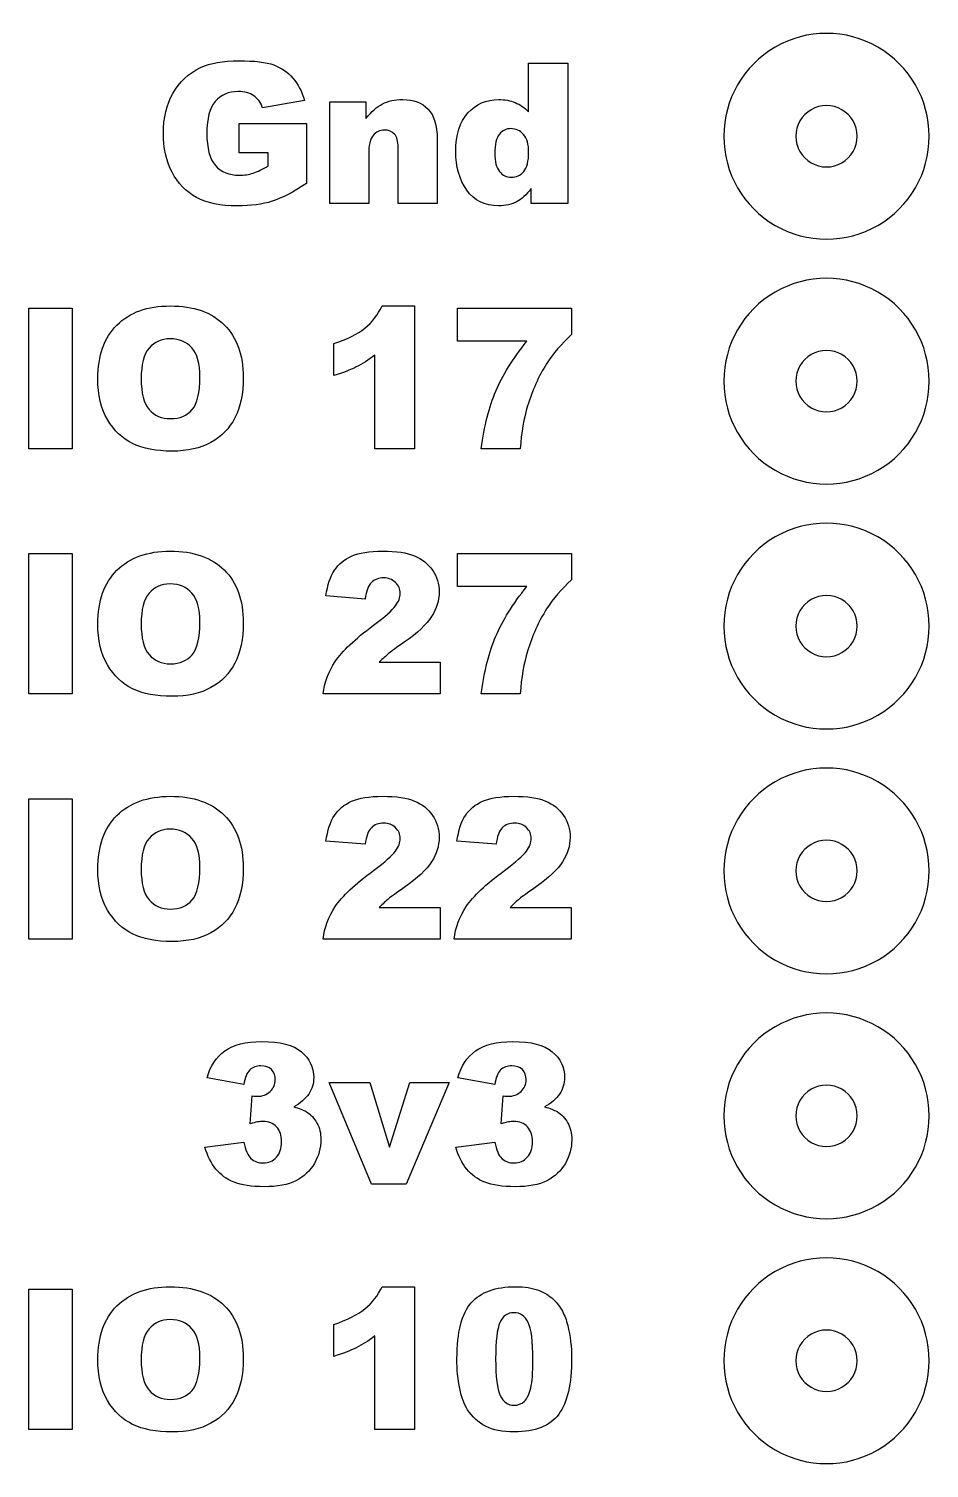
# Model space of a CAD drawing. Extents: x 24 to 191, y 8 to 99.
# Drawn here: x 90.74 to 105.45, y 53.67 to 77.18 of the extents above; entities that cross this region are included whole.
import ezdxf

# ---------------------------------------------------------------- set-up
doc = ezdxf.new("R2010")
doc.units = 0
doc.layers.add('Line_Etch', color=7, linetype='CONTINUOUS')
doc.layers.add('Text_Etch', color=7, linetype='CONTINUOUS')

msp = doc.modelspace()

# ---------------------------------------------------------------- linework, layer by layer
at = {"layer": 'Line_Etch', "color": 7}
for points in [[(104.27287, 75.421785), (104.27287, 75.421785), (104.27287, 75.421785), (104.27287, 75.421785)], [(105.450251, 75.421785), (105.450251, 75.421785), (105.450251, 75.421785), (105.450251, 75.421785)], [(104.27287, 71.42179), (104.27287, 71.42179), (104.27287, 71.42179), (104.27287, 71.42179)], [(105.450251, 71.42179), (105.450251, 71.42179), (105.450251, 71.42179), (105.450251, 71.42179)], [(104.27287, 67.421798), (104.27287, 67.421798), (104.27287, 67.421798), (104.27287, 67.421798)], [(105.450251, 67.421798), (105.450251, 67.421798), (105.450251, 67.421798), (105.450251, 67.421798)], [(104.27287, 63.421778), (104.27287, 63.421778), (104.27287, 63.421778), (104.27287, 63.421778)], [(105.450251, 63.421778), (105.450251, 63.421778), (105.450251, 63.421778), (105.450251, 63.421778)], [(104.27287, 59.421786), (104.27287, 59.421786), (104.27287, 59.421786), (104.27287, 59.421786)], [(105.450251, 59.421786), (105.450251, 59.421786), (105.450251, 59.421786), (105.450251, 59.421786)], [(104.27287, 55.421794), (104.27287, 55.421794), (104.27287, 55.421794), (104.27287, 55.421794)], [(105.450251, 55.421794), (105.450251, 55.421794), (105.450251, 55.421794), (105.450251, 55.421794)]]:
    msp.add_lwpolyline(points, close=True, dxfattribs=at)
for points in [[(104.612539, 76.877256), (104.093058, 77.177645), (103.452682, 77.177645), (102.933206, 76.877256)], [(102.933206, 76.877256), (102.413726, 76.57687), (102.094281, 76.02186), (102.095489, 75.421785)], [(105.450251, 75.421785), (105.451379, 76.02186), (105.13202, 76.57687), (104.612539, 76.877256)], [(104.023036, 75.85527), (103.868251, 75.944714), (103.677491, 75.944714), (103.522709, 75.85527)], [(103.522709, 75.85527), (103.367925, 75.765828), (103.272669, 75.600553), (103.272869, 75.421785)], [(104.27287, 75.421785), (104.273076, 75.600553), (104.177818, 75.765828), (104.023036, 75.85527)], [(102.095489, 75.421785), (102.09436, 74.821713), (102.413726, 74.266703), (102.933206, 73.966317)], [(103.272869, 75.421785), (103.272669, 75.24302), (103.367925, 75.077745), (103.522709, 74.9883)], [(104.023036, 74.9883), (104.177818, 75.077745), (104.273076, 75.24302), (104.27287, 75.421785)], [(104.612539, 73.966317), (105.13202, 74.266703), (105.451458, 74.821713), (105.450251, 75.421785)], [(103.522709, 74.9883), (103.677491, 74.898861), (103.868251, 74.898861), (104.023036, 74.9883)], [(102.933206, 73.966317), (103.452682, 73.665928), (104.093058, 73.665928), (104.612539, 73.966317)], [(104.612539, 72.877266), (104.093058, 73.177636), (103.452682, 73.177636), (102.933206, 72.877266)], [(102.933206, 72.877266), (102.413726, 72.576869), (102.094281, 72.021851), (102.095489, 71.42179)], [(105.450251, 71.42179), (105.451379, 72.021851), (105.13202, 72.576869), (104.612539, 72.877266)], [(103.522709, 71.855283), (103.367925, 71.765819), (103.272669, 71.60055), (103.272869, 71.42179)], [(104.023036, 71.855283), (103.868251, 71.94472), (103.677491, 71.94472), (103.522709, 71.855283)], [(104.27287, 71.42179), (104.273076, 71.60055), (104.177818, 71.765819), (104.023036, 71.855283)], [(102.095489, 71.42179), (102.09436, 70.821701), (102.413726, 70.266711), (102.933206, 69.966314)], [(103.272869, 71.42179), (103.272669, 71.24303), (103.367925, 71.077733), (103.522709, 70.988297)], [(104.023036, 70.988297), (104.177818, 71.077733), (104.273076, 71.24303), (104.27287, 71.42179)], [(104.612539, 69.966314), (105.13202, 70.266711), (105.451458, 70.821701), (105.450251, 71.42179)], [(103.522709, 70.988297), (103.677491, 70.89886), (103.868251, 70.89886), (104.023036, 70.988297)], [(102.933206, 69.966314), (103.452682, 69.665916), (104.093058, 69.665916), (104.612539, 69.966314)], [(104.612539, 68.877246), (104.093058, 69.177644), (103.452682, 69.177644), (102.933206, 68.877246)], [(102.933206, 68.877246), (102.413726, 68.576877), (102.094281, 68.021859), (102.095489, 67.421798)], [(105.450251, 67.421798), (105.451379, 68.021859), (105.13202, 68.576877), (104.612539, 68.877246)], [(103.522709, 67.855263), (103.367925, 67.765827), (103.272669, 67.600558), (103.272869, 67.421798)], [(104.023036, 67.855263), (103.868251, 67.944728), (103.677491, 67.944728), (103.522709, 67.855263)], [(104.27287, 67.421798), (104.273076, 67.600558), (104.177818, 67.765827), (104.023036, 67.855263)], [(102.095489, 67.421798), (102.09436, 66.821709), (102.413726, 66.266691), (102.933206, 65.966322)], [(103.272869, 67.421798), (103.272669, 67.24301), (103.367925, 67.077741), (103.522709, 66.988305)], [(104.023036, 66.988305), (104.177818, 67.077741), (104.273076, 67.24301), (104.27287, 67.421798)], [(104.612539, 65.966322), (105.13202, 66.266691), (105.451458, 66.821709), (105.450251, 67.421798)], [(103.522709, 66.988305), (103.677491, 66.898868), (103.868251, 66.898868), (104.023036, 66.988305)], [(102.933206, 65.966322), (103.452682, 65.665924), (104.093058, 65.665924), (104.612539, 65.966322)], [(104.612539, 64.877254), (104.093058, 65.177652), (103.452682, 65.177652), (102.933206, 64.877254)], [(102.933206, 64.877254), (102.413726, 64.576885), (102.094281, 64.021867), (102.095489, 63.421778)], [(105.450251, 63.421778), (105.451379, 64.021867), (105.13202, 64.576885), (104.612539, 64.877254)], [(103.522709, 63.855271), (103.367925, 63.765835), (103.272669, 63.600566), (103.272869, 63.421778)], [(104.023036, 63.855271), (103.868251, 63.944707), (103.677491, 63.944707), (103.522709, 63.855271)], [(104.27287, 63.421778), (104.273076, 63.600566), (104.177818, 63.765835), (104.023036, 63.855271)], [(102.095489, 63.421778), (102.09436, 62.821717), (102.413726, 62.266699), (102.933206, 61.966301)], [(103.272869, 63.421778), (103.272669, 63.243018), (103.367925, 63.077749), (103.522709, 62.988313)], [(104.023036, 62.988313), (104.177818, 63.077749), (104.273076, 63.243018), (104.27287, 63.421778)], [(104.612539, 61.966301), (105.13202, 62.266699), (105.451458, 62.821717), (105.450251, 63.421778)], [(103.522709, 62.988313), (103.677491, 62.898848), (103.868251, 62.898848), (104.023036, 62.988313)], [(102.933206, 61.966301), (103.452682, 61.665932), (104.093058, 61.665932), (104.612539, 61.966301)], [(104.612539, 60.877262), (104.093058, 61.177631), (103.452682, 61.177631), (102.933206, 60.877262)], [(102.933206, 60.877262), (102.413726, 60.576865), (102.094281, 60.021875), (102.095489, 59.421786)], [(105.450251, 59.421786), (105.451379, 60.021875), (105.13202, 60.576865), (104.612539, 60.877262)], [(103.522709, 59.855279), (103.367925, 59.765843), (103.272669, 59.600545), (103.272869, 59.421786)], [(104.023036, 59.855279), (103.868251, 59.944715), (103.677491, 59.944715), (103.522709, 59.855279)], [(104.27287, 59.421786), (104.273076, 59.600545), (104.177818, 59.765843), (104.023036, 59.855279)], [(102.095489, 59.421786), (102.09436, 58.821725), (102.413726, 58.266707), (102.933206, 57.966309)], [(103.272869, 59.421786), (103.272669, 59.243026), (103.367925, 59.077757), (103.522709, 58.988292)], [(104.023036, 58.988292), (104.177818, 59.077757), (104.273076, 59.243026), (104.27287, 59.421786)], [(104.612539, 57.966309), (105.13202, 58.266707), (105.451458, 58.821725), (105.450251, 59.421786)], [(103.522709, 58.988292), (103.677491, 58.898856), (103.868251, 58.898856), (104.023036, 58.988292)], [(102.933206, 57.966309), (103.452682, 57.66594), (104.093058, 57.66594), (104.612539, 57.966309)], [(104.612539, 56.87727), (104.093058, 57.177639), (103.452682, 57.177639), (102.933206, 56.87727)], [(102.933206, 56.87727), (102.413726, 56.576873), (102.094281, 56.021855), (102.095489, 55.421794)], [(105.450251, 55.421794), (105.451379, 56.021855), (105.13202, 56.576873), (104.612539, 56.87727)], [(103.522709, 55.855259), (103.367925, 55.765823), (103.272669, 55.600553), (103.272869, 55.421794)], [(104.023036, 55.855259), (103.868251, 55.944723), (103.677491, 55.944723), (103.522709, 55.855259)], [(104.27287, 55.421794), (104.273076, 55.600553), (104.177818, 55.765823), (104.023036, 55.855259)], [(102.095489, 55.421794), (102.09436, 54.821705), (102.413726, 54.266715), (102.933206, 53.966317)], [(103.272869, 55.421794), (103.272669, 55.243006), (103.367925, 55.077737), (103.522709, 54.9883)], [(104.023036, 54.9883), (104.177818, 55.077737), (104.273076, 55.243006), (104.27287, 55.421794)], [(104.612539, 53.966317), (105.13202, 54.266715), (105.451458, 54.821705), (105.450251, 55.421794)], [(103.522709, 54.9883), (103.677491, 54.898864), (103.868251, 54.898864), (104.023036, 54.9883)], [(102.933206, 53.966317), (103.452682, 53.66592), (104.093058, 53.66592), (104.612539, 53.966317)]]:
    msp.add_open_spline(points, degree=3, dxfattribs=at)
at = {"layer": 'Text_Etch', "color": 7}
for points in [[(98.90145, 75.821874), (98.90145, 76.616635), (99.544451, 76.616705)], [(99.544451, 76.616705), (99.544451, 74.323167), (98.948381, 74.323167), (98.948381, 74.568796)], [(95.242109, 76.006555), (94.558431, 75.884528)], [(96.29184, 75.121097), (96.29184, 74.323204), (95.655102, 74.323204), (95.655144, 75.984654)], [(95.655144, 75.984654), (96.248079, 75.984654), (96.248079, 75.713995)], [(94.178261, 75.153905), (94.178261, 75.631075), (95.273402, 75.631075), (95.273402, 74.653274)], [(97.412054, 75.379237), (97.412054, 74.323204), (96.772182, 74.323204), (96.772182, 75.236867)], [(94.652301, 74.937954), (94.652301, 75.153846), (94.178261, 75.153905)], [(97.038143, 72.650727), (97.038143, 70.318075), (96.393573, 70.318075), (96.393573, 71.846591)], [(96.510912, 72.650727), (97.038143, 72.650727)], [(97.74529, 72.611611), (99.605462, 72.611611), (99.605462, 72.181391)], [(98.877984, 72.073441), (97.74529, 72.073441), (97.74529, 72.611611)], [(95.723972, 71.513343), (95.723972, 72.035877)], [(98.766901, 70.318075), (98.13172, 70.318075)], [(97.74529, 68.606539), (99.605462, 68.606539), (99.605462, 68.176291)], [(98.877984, 68.068341), (97.74529, 68.068341), (97.74529, 68.606539)], [(96.232432, 67.861811), (95.594119, 67.913401)], [(96.463982, 66.832349), (97.45899, 66.832349), (97.45899, 66.313003)], [(97.45899, 66.313003), (95.547194, 66.313003)], [(98.766901, 66.313003), (98.13172, 66.313003)], [(96.232432, 63.856739), (95.594119, 63.908329)], [(98.372651, 63.856739), (97.73434, 63.908329)], [(96.463982, 62.827164), (97.45899, 62.827164), (97.45899, 62.307903)], [(98.604191, 62.827164), (99.599214, 62.827164), (99.599214, 62.307903)], [(97.45899, 62.307903), (95.547194, 62.307903)], [(99.599214, 62.307903), (97.687404, 62.307903)], [(94.25336, 59.933003), (93.65103, 60.040953)], [(98.352311, 59.933003), (97.749981, 60.040953)], [(94.358073, 59.293036), (94.39087, 59.748289)], [(98.4573, 59.293036), (98.490202, 59.748289)], [(93.616534, 58.90817), (94.253284, 58.992667)], [(97.71566, 58.90817), (98.352412, 58.992667)], [(97.038143, 56.630382), (97.038143, 54.297731), (96.393573, 54.297731), (96.393573, 55.826246)], [(96.510912, 56.630382), (97.038143, 56.630382)], [(95.723972, 55.492998), (95.723972, 56.015533)]]:
    msp.add_lwpolyline(points, dxfattribs=at)
for points in [[(98.906152, 75.158536), (98.906152, 75.158536), (98.906152, 75.158536), (98.906152, 75.158536)], [(90.73795, 72.611611), (91.448232, 72.611611), (91.448232, 70.318075), (90.73795, 70.318075), (90.73795, 72.611611), (90.73795, 72.611611)], [(91.865952, 71.463277), (91.865952, 71.463277), (91.865952, 71.463277), (91.865952, 71.463277)], [(92.574663, 71.460285), (92.574663, 71.460285), (92.574663, 71.460285), (92.574663, 71.460285)], [(90.73795, 68.606539), (91.448232, 68.606539), (91.448232, 66.313003), (90.73795, 66.313003), (90.73795, 68.606539), (90.73795, 68.606539)], [(91.865952, 67.458205), (91.865952, 67.458205), (91.865952, 67.458205), (91.865952, 67.458205)], [(92.574663, 67.455185), (92.574663, 67.455185), (92.574663, 67.455185), (92.574663, 67.455185)], [(90.73795, 64.601438), (91.448232, 64.601438), (91.448232, 62.307903), (90.73795, 62.307903), (90.73795, 64.601438), (90.73795, 64.601438)], [(91.865952, 63.453104), (91.865952, 63.453104), (91.865952, 63.453104), (91.865952, 63.453104)], [(92.574663, 63.450113), (92.574663, 63.450113), (92.574663, 63.450113), (92.574663, 63.450113)], [(95.647312, 59.964302), (96.310662, 59.964302), (96.63294, 58.911415), (96.966182, 59.964302), (97.60918, 59.964302), (96.903602, 58.302831), (96.338822, 58.302831), (95.647312, 59.964302), (95.647312, 59.964302)], [(94.253202, 59.932777), (94.253202, 59.932777), (94.253202, 59.932777), (94.253202, 59.932777)], [(98.352542, 59.932777), (98.352542, 59.932777), (98.352542, 59.932777), (98.352542, 59.932777)], [(90.73795, 56.591266), (91.448232, 56.591266), (91.448232, 54.297731), (90.73795, 54.297731), (90.73795, 56.591266), (90.73795, 56.591266)], [(91.865952, 55.442932), (91.865952, 55.442932), (91.865952, 55.442932), (91.865952, 55.442932)], [(92.574663, 55.439941), (92.574663, 55.439941), (92.574663, 55.439941), (92.574663, 55.439941)], [(97.734261, 55.453882), (97.734261, 55.453882), (97.734261, 55.453882), (97.734261, 55.453882)], [(98.366442, 55.451935), (98.366442, 55.451935), (98.366442, 55.451935), (98.366442, 55.451935)]]:
    msp.add_lwpolyline(points, close=True, dxfattribs=at)
for points in [[(93.546213, 76.544696), (93.701619, 76.618751), (93.910737, 76.655773), (94.173573, 76.655773)], [(94.173573, 76.655773), (94.427017, 76.655773), (94.616321, 76.632857), (94.741481, 76.586979)], [(93.09251, 76.122286), (93.195767, 76.30794), (93.346998, 76.448744), (93.546213, 76.544696)], [(94.741481, 76.586979), (94.867682, 76.541109), (94.97198, 76.469665), (95.054372, 76.372648)], [(95.054372, 76.372648), (95.137814, 76.276695), (95.200391, 76.154662), (95.242109, 76.006555)], [(92.937621, 75.469898), (92.937621, 75.720218), (92.98925, 75.937681), (93.09251, 76.122286)], [(93.785571, 75.989306), (93.693793, 75.88188), (93.647901, 75.711348), (93.647901, 75.477716)], [(94.157921, 76.152015), (94.002516, 76.152015), (93.878397, 76.097778), (93.785571, 75.989306)], [(94.414501, 76.083215), (94.347747, 76.129085), (94.262222, 76.152015), (94.157921, 76.152015)], [(94.558431, 75.884528), (94.530294, 75.971094), (94.482322, 76.037323), (94.414501, 76.083215)], [(96.248079, 75.713995), (96.336733, 75.824558), (96.426432, 75.903304), (96.517172, 75.950235)], [(96.517172, 75.950235), (96.607909, 75.998235), (96.718467, 76.022235), (96.84884, 76.022235)], [(96.84884, 76.022235), (97.02511, 76.022235), (97.162781, 75.969567), (97.261863, 75.864225)], [(97.91269, 75.803146), (98.045154, 75.949162), (98.213071, 76.022167), (98.416454, 76.022167)], [(98.416454, 76.022167), (98.515537, 76.022167), (98.605236, 76.00546), (98.685553, 75.972065)], [(98.685553, 75.972065), (98.766904, 75.938666), (98.838873, 75.888603), (98.90145, 75.821874)], [(97.261863, 75.864225), (97.36199, 75.759927), (97.412054, 75.598264), (97.412054, 75.379237)], [(97.715561, 75.171087), (97.715561, 75.44644), (97.781274, 75.657124), (97.91269, 75.803146)], [(93.647901, 75.477716), (93.647901, 75.22949), (93.694315, 75.052184), (93.787141, 74.945794)], [(96.551581, 75.523156), (96.474396, 75.523156), (96.411816, 75.493955), (96.363841, 75.435554)], [(96.714279, 75.457458), (96.675682, 75.501256), (96.62145, 75.523156), (96.551581, 75.523156)], [(98.613603, 75.546595), (98.539548, 75.546595), (98.477491, 75.51583), (98.42743, 75.454297)], [(98.823241, 75.449598), (98.767973, 75.514263), (98.698095, 75.546595), (98.613603, 75.546595)], [(93.078433, 74.837844), (92.98456, 75.021413), (92.937621, 75.232095), (92.937621, 75.469898)], [(96.363841, 75.435554), (96.315843, 75.377154), (96.29184, 75.272337), (96.29184, 75.121097)], [(96.772182, 75.236867), (96.772182, 75.341165), (96.752878, 75.414695), (96.714279, 75.457458)], [(98.42743, 75.454297), (98.377364, 75.392764), (98.352333, 75.289507), (98.352333, 75.144527)], [(98.906141, 75.158607), (98.906141, 75.28898), (98.878511, 75.385976), (98.823241, 75.449598)], [(97.893923, 74.543727), (97.775014, 74.715826), (97.715561, 74.924947), (97.715561, 75.171087)], [(98.352333, 75.144527), (98.352333, 75.008933), (98.377903, 74.909326), (98.42903, 74.845704)], [(98.82485, 74.847206), (98.879053, 74.910805), (98.906152, 75.014583), (98.906152, 75.158536)], [(93.477371, 74.423257), (93.306316, 74.51608), (93.173341, 74.654282), (93.078433, 74.837844)], [(93.787141, 74.945794), (93.881011, 74.839408), (94.011383, 74.786215), (94.178261, 74.786215)], [(94.178261, 74.786215), (94.257529, 74.786215), (94.333145, 74.797673), (94.405111, 74.820618)], [(94.405111, 74.820618), (94.477078, 74.843562), (94.559476, 74.882661), (94.652301, 74.937954)], [(98.42903, 74.845704), (98.481165, 74.783105), (98.545309, 74.751806), (98.621461, 74.751806)], [(98.621461, 74.751806), (98.702817, 74.751806), (98.770609, 74.783604), (98.82485, 74.847206)], [(95.273402, 74.653274), (95.063762, 74.510385), (94.87811, 74.41286), (94.716442, 74.360717)], [(98.41333, 74.285586), (98.186999, 74.285586), (98.013861, 74.37163), (97.893923, 74.543727)], [(98.948381, 74.568796), (98.864939, 74.464498), (98.788804, 74.394092), (98.719973, 74.357587)], [(94.143841, 74.284017), (93.871624, 74.284017), (93.649464, 74.330429), (93.477371, 74.423257)], [(94.716442, 74.360717), (94.555821, 74.309584), (94.364954, 74.284017), (94.143841, 74.284017)], [(98.719973, 74.357587), (98.628183, 74.309587), (98.525973, 74.285586), (98.41333, 74.285586)], [(92.178852, 72.337827), (92.387445, 72.546446), (92.67792, 72.650727), (93.05027, 72.650727)], [(93.05027, 72.650727), (93.432003, 72.650727), (93.726127, 72.547998), (93.932643, 72.342512)], [(96.2293, 72.287761), (96.349247, 72.385805), (96.443117, 72.506793), (96.510912, 72.650727)], [(91.865952, 71.463277), (91.865952, 71.837729), (91.970253, 72.129236), (92.178852, 72.337827)], [(93.932643, 72.342512), (94.139151, 72.138098), (94.242402, 71.851276), (94.242402, 71.482044)], [(95.723972, 72.035877), (95.940917, 72.105756), (96.109364, 72.189717), (96.2293, 72.287761)], [(99.605462, 72.181391), (99.443802, 72.035369), (99.308737, 71.877353), (99.200262, 71.707342)], [(92.704511, 71.9625), (92.617945, 71.861323), (92.574663, 71.693909), (92.574663, 71.460285)], [(93.048701, 72.11425), (92.905814, 72.11425), (92.791085, 72.063648), (92.704511, 71.9625)], [(93.402274, 71.964052), (93.315705, 72.064184), (93.197849, 72.11425), (93.048701, 72.11425)], [(93.533691, 71.491584), (93.533691, 71.707484), (93.489884, 71.864964), (93.402274, 71.964052)], [(98.367963, 71.259907), (98.475388, 71.513343), (98.645396, 71.78453), (98.877984, 72.073441)], [(96.393573, 71.846591), (96.289278, 71.767315), (96.188109, 71.703166), (96.090063, 71.654144)], [(93.408531, 70.958099), (93.491973, 71.057159), (93.533691, 71.235015), (93.533691, 71.491584)], [(94.242402, 71.482044), (94.242402, 71.214018), (94.197035, 70.993941), (94.106292, 70.821842)], [(96.090063, 71.654144), (95.993069, 71.60515), (95.871036, 71.558216), (95.723972, 71.513343)], [(99.200262, 71.707342), (99.068848, 71.50084), (98.965072, 71.270858), (98.888931, 71.017394)], [(92.023963, 70.793676), (91.918623, 70.972041), (91.865952, 71.19525), (91.865952, 71.463277)], [(92.574663, 71.460285), (92.574663, 71.22875), (92.617423, 71.06238), (92.702953, 70.961203)], [(98.13172, 70.318075), (98.181787, 70.692528), (98.260532, 71.006472), (98.367963, 71.259907)], [(98.888931, 71.017394), (98.828465, 70.82029), (98.787788, 70.587174), (98.766901, 70.318075)], [(92.43542, 70.402573), (92.266462, 70.484953), (92.129308, 70.61534), (92.023963, 70.793676)], [(92.702953, 70.961203), (92.789519, 70.860055), (92.906856, 70.809452), (93.054963, 70.809452)], [(93.054963, 70.809452), (93.207236, 70.809452), (93.325092, 70.859011), (93.408531, 70.958099)], [(94.106292, 70.821842), (94.016599, 70.650787), (93.886226, 70.517296), (93.715171, 70.42134)], [(93.078433, 70.278959), (92.819765, 70.278959), (92.605428, 70.320164), (92.43542, 70.402573)], [(93.715171, 70.42134), (93.545163, 70.326429), (93.332921, 70.278959), (93.078433, 70.278959)], [(92.178852, 68.332755), (92.387445, 68.541345), (92.67792, 68.645655), (93.05027, 68.645655)], [(93.05027, 68.645655), (93.432003, 68.645655), (93.726127, 68.542926), (93.932643, 68.33744)], [(95.731801, 68.33267), (95.798547, 68.433847), (95.892414, 68.511035), (96.013403, 68.564234)], [(96.013403, 68.564234), (96.135436, 68.618505), (96.303877, 68.645626), (96.518733, 68.645626)], [(96.518733, 68.645626), (96.742978, 68.645626), (96.91716, 68.619944), (97.04127, 68.568918)], [(97.04127, 68.568918), (97.16643, 68.51778), (97.264471, 68.43904), (97.335391, 68.332698)], [(91.865952, 67.458205), (91.865952, 67.832629), (91.970253, 68.124164), (92.178852, 68.332755)], [(93.932643, 68.33744), (94.139151, 68.133026), (94.242402, 67.846204), (94.242402, 67.476972)], [(95.594119, 67.913401), (95.619181, 68.092781), (95.665081, 68.232538), (95.731801, 68.33267)], [(96.535943, 68.20917), (96.454587, 68.20917), (96.387838, 68.183488), (96.335692, 68.132462)], [(96.729942, 68.13407), (96.678809, 68.184137), (96.614144, 68.20917), (96.535943, 68.20917)], [(97.335391, 68.332698), (97.407357, 68.227345), (97.443341, 68.108981), (97.443341, 67.97755)], [(92.704511, 67.957399), (92.617945, 67.856223), (92.574663, 67.688837), (92.574663, 67.455185)], [(93.048701, 68.10915), (92.905814, 68.10915), (92.791085, 68.058576), (92.704511, 67.957399)], [(93.402274, 67.958952), (93.315705, 68.059084), (93.197849, 68.10915), (93.048701, 68.10915)], [(93.533691, 67.486483), (93.533691, 67.702383), (93.489884, 67.859863), (93.402274, 67.958952)], [(96.335692, 68.132462), (96.284559, 68.081323), (96.250139, 67.991097), (96.232432, 67.861811)], [(96.808143, 67.955706), (96.808143, 68.025584), (96.782066, 68.085048), (96.729942, 68.13407)], [(96.729942, 67.750756), (96.782074, 67.822723), (96.808143, 67.891049), (96.808143, 67.955706)], [(97.443341, 67.97755), (97.443341, 67.837794), (97.402145, 67.704274), (97.319753, 67.577048)], [(98.367963, 67.254807), (98.475388, 67.508271), (98.645396, 67.77943), (98.877984, 68.068341)], [(99.605462, 68.176291), (99.443802, 68.030297), (99.308737, 67.872281), (99.200262, 67.702242)], [(96.37167, 67.434724), (96.558362, 67.573436), (96.677788, 67.67879), (96.729942, 67.750756)], [(93.408531, 66.952999), (93.491973, 67.052087), (93.533691, 67.229915), (93.533691, 67.486483)], [(97.319753, 67.577048), (97.238399, 67.449794), (97.08977, 67.310038), (96.87387, 67.157751)], [(99.200262, 67.702242), (99.068848, 67.49574), (98.965072, 67.265786), (98.888931, 67.012322)], [(92.023963, 66.788604), (91.918623, 66.96694), (91.865952, 67.19015), (91.865952, 67.458205)], [(92.574663, 67.455185), (92.574663, 67.22365), (92.617423, 67.05728), (92.702953, 66.956103)], [(94.242402, 67.476972), (94.242402, 67.208918), (94.197035, 66.988869), (94.106292, 66.816742)], [(95.745881, 66.844936), (95.857481, 67.011814), (96.066079, 67.20841), (96.37167, 67.434724)], [(98.13172, 66.313003), (98.181787, 66.687428), (98.260532, 67.001372), (98.367963, 67.254807)], [(96.87387, 67.157751), (96.745586, 67.069105), (96.659539, 67.007044), (96.61573, 66.971597)], [(98.888931, 67.012322), (98.828465, 66.81519), (98.787788, 66.582102), (98.766901, 66.313003)], [(92.43542, 66.397472), (92.266462, 66.479881), (92.129308, 66.61024), (92.023963, 66.788604)], [(92.702953, 66.956103), (92.789519, 66.854955), (92.906856, 66.80438), (93.054963, 66.80438)], [(93.054963, 66.80438), (93.207236, 66.80438), (93.325092, 66.85391), (93.408531, 66.952999)], [(94.106292, 66.816742), (94.016599, 66.645715), (93.886226, 66.512224), (93.715171, 66.416268)], [(95.547194, 66.313003), (95.569066, 66.501782), (95.63529, 66.679074), (95.745881, 66.844936)], [(96.61573, 66.971597), (96.572999, 66.936122), (96.522413, 66.889696), (96.463982, 66.832349)], [(93.078433, 66.273887), (92.819765, 66.273887), (92.605428, 66.315092), (92.43542, 66.397472)], [(93.715171, 66.416268), (93.545163, 66.321357), (93.332921, 66.273887), (93.078433, 66.273887)], [(92.178852, 64.327655), (92.387445, 64.536273), (92.67792, 64.640554), (93.05027, 64.640554)], [(93.05027, 64.640554), (93.432003, 64.640554), (93.726127, 64.537826), (93.932643, 64.332368)], [(95.731801, 64.327626), (95.798547, 64.428775), (95.892414, 64.505963), (96.013403, 64.559162)], [(96.013403, 64.559162), (96.135436, 64.613348), (96.303877, 64.64047), (96.518733, 64.64047)], [(96.518733, 64.64047), (96.742978, 64.64047), (96.91716, 64.614788), (97.04127, 64.563762)], [(97.04127, 64.563762), (97.16643, 64.512623), (97.264471, 64.433883), (97.335391, 64.327514)], [(97.872014, 64.327626), (97.938765, 64.428775), (98.032635, 64.505963), (98.153621, 64.559162)], [(98.153621, 64.559162), (98.275656, 64.613348), (98.444098, 64.64047), (98.658954, 64.64047)], [(98.658954, 64.64047), (98.883191, 64.64047), (99.05737, 64.614788), (99.181491, 64.563762)], [(99.181491, 64.563762), (99.306651, 64.512623), (99.404692, 64.433883), (99.475612, 64.327514)], [(91.865952, 63.453104), (91.865952, 63.827557), (91.970253, 64.119064), (92.178852, 64.327655)], [(93.932643, 64.332368), (94.139151, 64.127926), (94.242402, 63.841104), (94.242402, 63.4719)], [(95.594119, 63.908329), (95.619181, 64.087738), (95.665081, 64.227494), (95.731801, 64.327626)], [(96.535943, 64.20407), (96.454587, 64.20407), (96.387838, 64.178387), (96.335692, 64.12739)], [(96.729942, 64.12897), (96.678809, 64.179036), (96.614144, 64.20407), (96.535943, 64.20407)], [(97.335391, 64.327514), (97.407357, 64.222188), (97.443341, 64.103796), (97.443341, 63.972393)], [(97.73434, 63.908329), (97.759401, 64.087738), (97.805299, 64.227494), (97.872014, 64.327626)], [(98.676164, 64.20407), (98.594807, 64.20407), (98.528056, 64.178387), (98.475902, 64.12739)], [(98.870163, 64.12897), (98.81903, 64.179036), (98.754359, 64.20407), (98.676164, 64.20407)], [(99.475612, 64.327514), (99.547578, 64.222188), (99.583562, 64.103796), (99.583562, 63.972393)], [(92.704511, 63.952327), (92.617945, 63.851151), (92.574663, 63.683736), (92.574663, 63.450113)], [(93.048701, 64.104078), (92.905814, 64.104078), (92.791085, 64.053476), (92.704511, 63.952327)], [(93.402274, 63.95388), (93.315705, 64.054012), (93.197849, 64.104078), (93.048701, 64.104078)], [(93.533691, 63.481411), (93.533691, 63.697311), (93.489884, 63.854791), (93.402274, 63.95388)], [(96.335692, 64.12739), (96.284559, 64.076251), (96.250139, 63.986025), (96.232432, 63.856739)], [(96.808143, 63.950634), (96.808143, 64.020512), (96.782066, 64.079948), (96.729942, 64.12897)], [(97.443341, 63.972393), (97.443341, 63.832637), (97.402145, 63.699118), (97.319753, 63.571864)], [(98.475902, 64.12739), (98.424769, 64.076251), (98.390352, 63.986025), (98.372651, 63.856739)], [(98.948359, 63.950634), (98.948359, 64.020512), (98.922281, 64.079948), (98.870163, 64.12897)], [(99.583562, 63.972393), (99.583562, 63.832637), (99.542363, 63.699118), (99.459971, 63.571864)], [(96.37167, 63.429652), (96.558362, 63.568364), (96.677788, 63.673718), (96.729942, 63.745684)], [(96.729942, 63.745684), (96.782074, 63.817651), (96.808143, 63.885949), (96.808143, 63.950634)], [(98.511893, 63.429652), (98.698586, 63.568364), (98.818009, 63.673718), (98.870163, 63.745684)], [(98.870163, 63.745684), (98.922295, 63.817651), (98.948359, 63.885949), (98.948359, 63.950634)], [(97.319753, 63.571864), (97.238399, 63.444638), (97.08977, 63.304881), (96.87387, 63.152594)], [(99.459971, 63.571864), (99.378618, 63.444638), (99.229994, 63.304881), (99.014091, 63.152594)], [(92.023963, 62.783504), (91.918623, 62.961868), (91.865952, 63.185078), (91.865952, 63.453104)], [(92.574663, 63.450113), (92.574663, 63.218578), (92.617423, 63.052208), (92.702953, 62.951059)], [(93.408531, 62.947927), (93.491973, 63.047015), (93.533691, 63.224843), (93.533691, 63.481411)], [(94.242402, 63.4719), (94.242402, 63.203846), (94.197035, 62.983769), (94.106292, 62.81167)], [(95.745881, 62.839836), (95.857481, 63.006714), (96.066079, 63.20331), (96.37167, 63.429652)], [(97.886091, 62.839836), (97.99769, 63.006714), (98.206292, 63.20331), (98.511893, 63.429652)], [(96.87387, 63.152594), (96.745586, 63.063948), (96.659539, 63.001888), (96.61573, 62.966412)], [(99.014091, 63.152594), (98.885807, 63.063948), (98.799757, 63.001888), (98.755951, 62.966412)], [(92.43542, 62.3924), (92.266462, 62.474781), (92.129308, 62.605168), (92.023963, 62.783504)], [(92.702953, 62.951059), (92.789519, 62.849883), (92.906856, 62.79928), (93.054963, 62.79928)], [(93.054963, 62.79928), (93.207236, 62.79928), (93.325092, 62.848838), (93.408531, 62.947927)], [(94.106292, 62.81167), (94.016599, 62.640615), (93.886226, 62.507124), (93.715171, 62.411168)], [(95.547194, 62.307903), (95.569066, 62.496682), (95.63529, 62.674002), (95.745881, 62.839836)], [(96.61573, 62.966412), (96.572999, 62.930937), (96.522413, 62.88454), (96.463982, 62.827164)], [(97.687404, 62.307903), (97.709332, 62.496682), (97.775564, 62.674002), (97.886091, 62.839836)], [(98.755951, 62.966412), (98.713152, 62.930937), (98.662563, 62.88454), (98.604191, 62.827164)], [(93.078433, 62.268787), (92.819765, 62.268787), (92.605428, 62.309992), (92.43542, 62.3924)], [(93.715171, 62.411168), (93.545163, 62.316257), (93.332921, 62.268787), (93.078433, 62.268787)], [(93.65103, 60.040953), (93.701097, 60.232892), (93.797049, 60.37993), (93.938892, 60.482151)], [(93.938892, 60.482151), (94.081783, 60.584372), (94.283603, 60.635482), (94.544351, 60.635482)], [(94.544351, 60.635482), (94.84369, 60.635482), (95.060112, 60.579687), (95.193612, 60.468068)], [(95.193612, 60.468068), (95.327117, 60.356478), (95.393871, 60.216185), (95.393871, 60.047218)], [(97.749981, 60.040953), (97.800047, 60.232892), (97.896005, 60.37993), (98.03785, 60.482151)], [(98.03785, 60.482151), (98.180737, 60.584372), (98.382557, 60.635482), (98.643313, 60.635482)], [(98.643313, 60.635482), (98.942644, 60.635482), (99.159066, 60.579687), (99.292571, 60.468068)], [(99.292571, 60.468068), (99.426073, 60.356478), (99.492822, 60.216185), (99.492822, 60.047218)], [(94.531643, 60.239384), (94.456549, 60.239384), (94.395536, 60.216524), (94.348602, 60.170606)], [(94.703739, 60.176787), (94.662007, 60.218527), (94.60464, 60.239384), (94.531643, 60.239384)], [(98.630994, 60.239384), (98.5559, 60.239384), (98.494881, 60.216524), (98.447942, 60.170606)], [(98.803082, 60.176787), (98.761347, 60.218527), (98.703985, 60.239384), (98.630994, 60.239384)], [(94.348602, 60.170606), (94.301666, 60.125733), (94.26987, 60.046456), (94.253202, 59.932777)], [(94.681842, 59.820086), (94.738173, 59.873285), (94.766339, 59.93639), (94.766339, 60.009401)], [(94.766339, 60.009401), (94.766339, 60.079279), (94.745483, 60.135074), (94.703739, 60.176787)], [(95.393871, 60.047218), (95.393871, 59.94813), (95.36675, 59.85844), (95.31247, 59.778148)], [(98.447942, 60.170606), (98.401008, 60.125733), (98.36921, 60.046456), (98.352542, 59.932777)], [(98.781184, 59.820086), (98.837516, 59.873285), (98.865682, 59.93639), (98.865682, 60.009401)], [(98.865682, 60.009401), (98.865682, 60.079279), (98.844825, 60.135074), (98.803082, 60.176787)], [(99.492822, 60.047218), (99.492822, 59.94813), (99.465728, 59.85844), (99.411519, 59.778148)], [(94.39087, 59.748289), (94.426337, 59.742926), (94.453972, 59.740386), (94.473773, 59.740386)], [(94.473773, 59.740302), (94.557209, 59.740302), (94.626568, 59.766831), (94.681842, 59.820086)], [(95.31247, 59.778148), (95.258272, 59.697827), (95.176399, 59.627413), (95.066852, 59.566933)], [(98.490202, 59.748289), (98.525669, 59.742926), (98.553301, 59.740386), (98.573102, 59.740386)], [(98.573102, 59.740302), (98.656541, 59.740302), (98.7259, 59.766831), (98.781184, 59.820086)], [(99.411519, 59.778148), (99.357253, 59.697827), (99.275378, 59.627413), (99.16589, 59.566933)], [(95.066852, 59.566933), (95.155504, 59.544919), (95.223299, 59.519491), (95.27023, 59.490225)], [(95.27023, 59.490225), (95.346373, 59.443291), (95.405301, 59.38123), (95.447019, 59.304043)], [(99.16589, 59.566933), (99.25455, 59.544919), (99.322348, 59.519491), (99.369279, 59.490225)], [(99.369279, 59.490225), (99.445414, 59.443291), (99.504339, 59.38123), (99.546063, 59.304043)], [(94.564581, 59.330628), (94.514515, 59.330628), (94.445678, 59.31821), (94.358073, 59.293036)], [(94.786744, 59.243026), (94.732478, 59.301446), (94.658423, 59.330628), (94.564581, 59.330628)], [(95.447019, 59.304043), (95.489756, 59.227927), (95.51112, 59.136657), (95.51112, 59.030259)], [(98.663811, 59.330628), (98.613745, 59.330628), (98.544908, 59.31821), (98.4573, 59.293036)], [(98.885973, 59.243026), (98.831705, 59.301446), (98.757653, 59.330628), (98.663811, 59.330628)], [(99.546063, 59.304043), (99.588862, 59.227927), (99.61026, 59.136657), (99.61026, 59.030259)], [(94.869641, 58.995856), (94.869641, 59.102226), (94.842011, 59.184634), (94.786744, 59.243026)], [(95.51112, 59.030259), (95.51112, 58.896768), (95.476181, 58.76847), (95.4063, 58.645421)], [(98.968873, 58.995856), (98.968873, 59.102226), (98.941244, 59.184634), (98.885973, 59.243026)], [(99.61026, 59.030259), (99.61026, 58.896768), (99.575321, 58.76847), (99.505443, 58.645421)], [(93.794882, 58.551469), (93.717703, 58.64638), (93.658253, 58.76528), (93.616534, 58.90817)], [(94.253284, 58.992667), (94.278289, 58.864369), (94.316872, 58.775215), (94.369049, 58.725148)], [(94.783642, 58.745525), (94.840975, 58.80815), (94.869641, 58.891575), (94.869641, 58.995856)], [(97.894021, 58.551469), (97.816834, 58.64638), (97.757381, 58.76528), (97.71566, 58.90817)], [(98.352412, 58.992667), (98.377417, 58.864369), (98.416003, 58.775215), (98.468183, 58.725148)], [(98.88277, 58.745525), (98.940171, 58.80815), (98.968873, 58.891575), (98.968873, 58.995856)], [(94.09213, 58.337149), (93.972194, 58.386143), (93.873108, 58.457574), (93.794882, 58.551469)], [(94.369049, 58.725148), (94.422254, 58.676126), (94.489527, 58.65163), (94.570869, 58.65163)], [(94.570869, 58.65163), (94.656391, 58.65163), (94.727313, 58.682928), (94.783642, 58.745525)], [(95.4063, 58.645421), (95.336422, 58.523388), (95.235776, 58.428984), (95.104362, 58.362239)], [(98.191272, 58.337149), (98.071325, 58.386143), (97.972242, 58.457574), (97.894021, 58.551469)], [(98.468183, 58.725148), (98.521382, 58.676126), (98.588655, 58.65163), (98.67, 58.65163)], [(98.67, 58.65163), (98.75553, 58.65163), (98.826453, 58.682928), (98.88277, 58.745525)], [(99.505443, 58.645421), (99.435562, 58.523388), (99.33491, 58.428984), (99.203493, 58.362239)], [(94.58651, 58.26363), (94.377911, 58.26363), (94.213118, 58.288184), (94.09213, 58.337149)], [(95.104362, 58.362239), (94.972942, 58.296509), (94.800324, 58.26363), (94.58651, 58.26363)], [(98.685652, 58.26363), (98.47705, 58.26363), (98.312258, 58.288184), (98.191272, 58.337149)], [(99.203493, 58.362239), (99.072079, 58.296509), (98.899466, 58.26363), (98.685652, 58.26363)], [(92.178852, 56.317482), (92.387445, 56.526101), (92.67792, 56.630382), (93.05027, 56.630382)], [(93.05027, 56.630382), (93.432003, 56.630382), (93.726127, 56.527653), (93.932643, 56.322196)], [(96.2293, 56.267416), (96.349247, 56.36546), (96.443117, 56.486449), (96.510912, 56.630382)], [(97.969011, 56.369129), (98.126505, 56.543288), (98.365872, 56.630382), (98.687111, 56.630382)], [(98.687111, 56.630382), (98.841473, 56.630382), (98.968196, 56.611191), (99.067281, 56.572498)], [(99.067281, 56.572498), (99.16637, 56.534963), (99.247204, 56.485405), (99.309781, 56.423852)], [(91.865952, 55.442932), (91.865952, 55.817385), (91.970253, 56.108892), (92.178852, 56.317482)], [(93.932643, 56.322196), (94.139151, 56.117754), (94.242402, 55.830931), (94.242402, 55.461728)], [(95.723972, 56.015533), (95.940917, 56.085439), (96.109364, 56.1694), (96.2293, 56.267416)], [(97.73434, 55.453911), (97.73434, 55.889859), (97.812564, 56.194942), (97.969011, 56.369129)], [(98.665261, 56.206005), (98.559914, 56.206005), (98.483776, 56.152298), (98.436842, 56.044856)], [(98.896802, 56.047988), (98.845669, 56.153342), (98.768487, 56.206005), (98.665261, 56.206005)], [(99.309781, 56.423852), (99.37238, 56.3634), (99.421402, 56.299251), (99.456841, 56.231433)], [(99.456841, 56.231433), (99.493375, 56.164687), (99.522574, 56.086455), (99.54444, 55.996737)], [(93.048701, 56.093906), (92.905814, 56.093906), (92.791085, 56.043304), (92.704511, 55.942155)], [(93.402274, 55.943707), (93.315705, 56.04384), (93.197849, 56.093906), (93.048701, 56.093906)], [(98.436842, 56.044856), (98.389908, 55.938486), (98.366442, 55.740846), (98.366442, 55.451935)], [(98.975003, 55.43472), (98.975003, 55.739266), (98.948926, 55.943707), (98.896802, 56.047988)], [(99.54444, 55.996737), (99.587177, 55.82571), (99.608541, 55.647346), (99.608541, 55.4617)], [(92.704511, 55.942155), (92.617945, 55.840978), (92.574663, 55.673564), (92.574663, 55.439941)], [(93.533691, 55.471239), (93.533691, 55.687139), (93.489884, 55.844619), (93.402274, 55.943707)], [(96.393573, 55.826246), (96.289278, 55.74697), (96.188109, 55.682821), (96.090063, 55.633799)], [(96.090063, 55.633799), (95.993069, 55.584805), (95.871036, 55.537872), (95.723972, 55.492998)], [(92.023963, 54.773332), (91.918623, 54.951696), (91.865952, 55.174906), (91.865952, 55.442932)], [(92.574663, 55.439941), (92.574663, 55.208406), (92.617423, 55.042036), (92.702953, 54.940887)], [(93.408531, 54.937754), (93.491973, 55.036814), (93.533691, 55.214643), (93.533691, 55.471239)], [(94.242402, 55.461728), (94.242402, 55.193674), (94.197035, 54.973597), (94.106292, 54.801498)], [(97.779659, 54.967303), (97.749394, 55.114397), (97.734261, 55.276562), (97.734261, 55.453882)], [(98.366394, 55.451907), (98.366394, 55.159863), (98.391963, 54.960135), (98.44309, 54.852721)], [(98.9406, 54.976334), (98.963545, 55.074378), (98.975003, 55.227173), (98.975003, 55.43472)], [(99.608541, 55.4617), (99.608541, 55.045535), (99.538141, 54.740989), (99.397343, 54.548034)], [(92.702953, 54.940887), (92.789519, 54.83971), (92.906856, 54.789108), (93.054963, 54.789108)], [(93.054963, 54.789108), (93.207236, 54.789108), (93.325092, 54.838666), (93.408531, 54.937754)], [(94.106292, 54.801498), (94.016599, 54.630443), (93.886226, 54.496952), (93.715171, 54.400996)], [(97.909513, 54.621581), (97.854242, 54.70605), (97.810963, 54.82131), (97.779659, 54.967303)], [(98.44309, 54.852721), (98.495225, 54.746323), (98.570322, 54.693124), (98.668383, 54.693124)], [(98.835783, 54.760434), (98.883783, 54.806295), (98.91872, 54.878262), (98.9406, 54.976334)], [(92.43542, 54.382228), (92.266462, 54.464609), (92.129308, 54.594996), (92.023963, 54.773332)], [(98.202073, 54.350902), (98.083172, 54.412454), (97.985651, 54.502652), (97.909513, 54.621581)], [(98.668383, 54.693124), (98.733048, 54.693124), (98.788847, 54.715702), (98.835783, 54.760434)], [(99.397343, 54.548034), (99.256537, 54.355078), (99.014037, 54.258615), (98.669853, 54.258615)], [(93.078433, 54.258615), (92.819765, 54.258615), (92.605428, 54.299819), (92.43542, 54.382228)], [(93.715171, 54.400996), (93.545163, 54.306085), (93.332921, 54.258615), (93.078433, 54.258615)], [(98.669853, 54.258615), (98.476898, 54.258615), (98.320973, 54.289377), (98.202073, 54.350902)]]:
    msp.add_open_spline(points, degree=3, dxfattribs=at)

doc.saveas('drawing.dxf')
